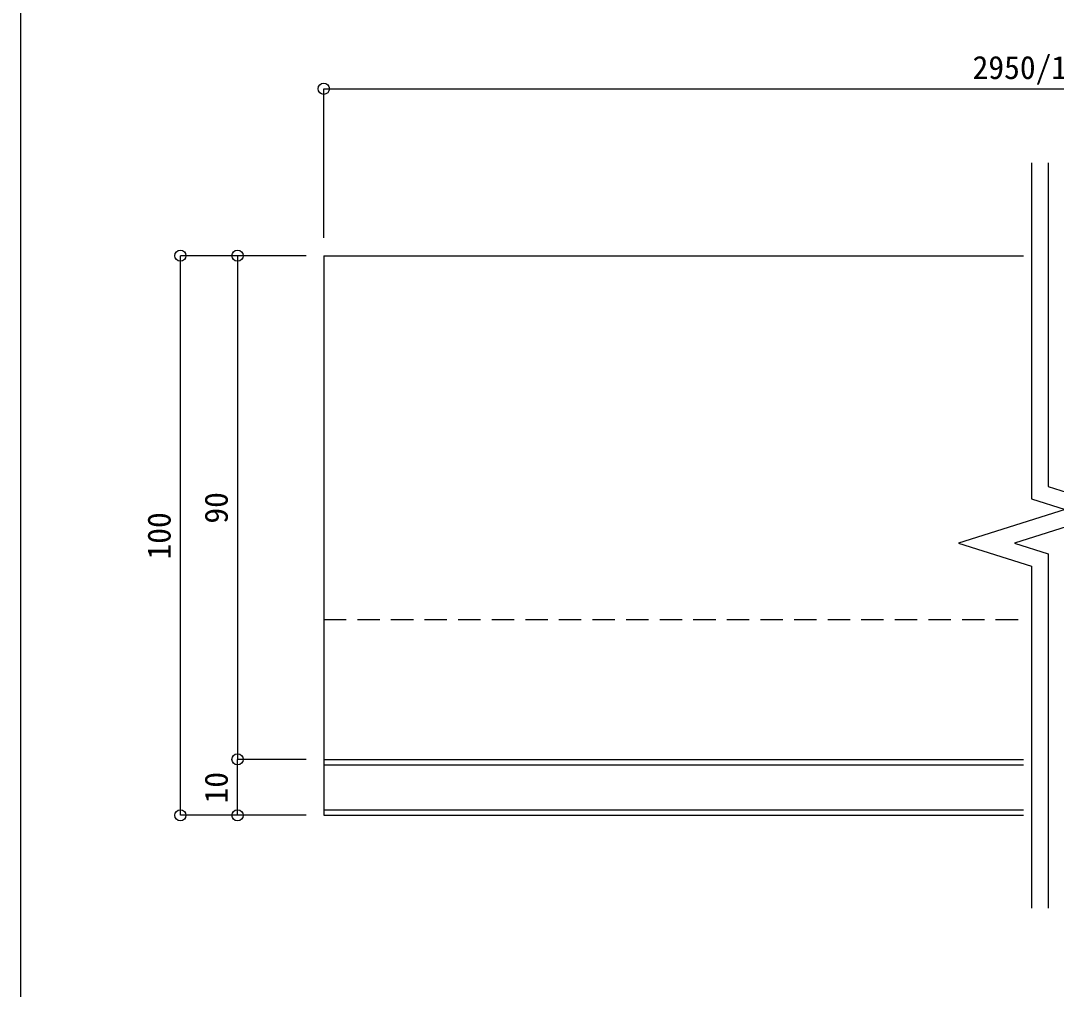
# Model space of a CAD drawing. Units: millimetres, scale not verified. Extents: x -420 to 420, y -298 to 298.
# Drawn here: x -395 to -210, y -113.4 to 59.7 of the extents above; entities that cross this region are included whole.
import ezdxf
from ezdxf.enums import TextEntityAlignment as Align

# ---------------------------------------------------------------- set-up
doc = ezdxf.new("R2010")
doc.units = ezdxf.units.MM
doc.header["$LTSCALE"] = 2
doc.linetypes.add('DASHED2', pattern=[3, 2, -1])
for name, color, linetype in [('0-0', 7, 'Continuous'), ('1-0', 7, 'Continuous'), ('2-0', 4, 'Continuous')]:
    doc.layers.add(name, color=color, linetype=linetype)
doc.styles.add('ＭＳ ゴシック', font='')
doc.styles.get('ＭＳ ゴシック').set_extended_font_data('MS Gothic')

msp = doc.modelspace()

# ---------------------------------------------------------------- linework, layer by layer
at = {"layer": '0-0', "color": 2}
msp.add_line((-395, -275), (-395, 275), dxfattribs=at)
at = {"layer": '1-0'}
for p, q in [((-214.48, 34.285), (-214.48, -25.739)), ((-211.48, 34.285), (-211.48, -23.538)), ((-340.868, 17.711), (-340.868, -82.289)), ((-340.868, 17.711), (-215.868, 17.711)), ((-211.48, -23.538), (-198.461, -27.638)), ((-214.48, -25.739), (-208.448, -27.638)), ((-208.448, -27.638), (-227.498, -33.638)), ((-198.461, -27.638), (-217.511, -33.638)), ((-227.498, -33.638), (-214.48, -37.739)), ((-217.511, -33.638), (-211.48, -35.538)), ((-211.48, -35.538), (-211.48, -98.862)), ((-214.48, -37.739), (-214.48, -98.862)), ((-340.868, -72.289), (-215.868, -72.289)), ((-340.868, -73.289), (-215.868, -73.289)), ((-340.868, -81.289), (-215.868, -81.289)), ((-340.868, -82.289), (-215.868, -82.289))]:
    msp.add_line(p, q, dxfattribs=at)
at = {"layer": '1-0', "linetype": 'DASHED2'}
msp.add_line((-340.868, -47.289), (-215.868, -47.289), dxfattribs=at)
at = {"layer": '2-0'}
for p, q in [((-340.868, 20.886), (-340.868, 47.54)), ((-340.868, 47.54), (-83.592, 47.54)), ((-344.043, 17.711), (-366.482, 17.711)), ((-366.482, -82.289), (-366.482, 17.711)), ((-344.043, 17.711), (-356.278, 17.711)), ((-356.278, 17.711), (-356.278, -72.289)), ((-344.043, -72.289), (-356.278, -72.289)), ((-356.278, -82.289), (-356.278, -72.289)), ((-344.043, -72.289), (-356.278, -72.289)), ((-344.043, -82.289), (-366.482, -82.289)), ((-344.043, -82.289), (-356.278, -82.289))]:
    msp.add_line(p, q, dxfattribs=at)
for centre in [(-340.868, 47.54), (-366.482, 17.711), (-356.278, 17.711), (-356.278, -72.289), (-356.278, -72.289), (-366.482, -82.289), (-356.278, -82.289)]:
    msp.add_circle(centre, 1, dxfattribs=at)

# ---------------------------------------------------------------- texts
at = {"layer": '2-0', "style": 'ＭＳ ゴシック'}
msp.add_text('2950/1950', height=4.138, dxfattribs=at).set_placement((-224.986, 48.04), align=Align.BOTTOM_LEFT)
for s, p in [('90', (-356.778, -30.167)), ('100', (-366.982, -36.578)), ('10', (-356.778, -80.167))]:
    msp.add_text(s, height=4.138, rotation=90, dxfattribs=at).set_placement(p, align=Align.BOTTOM_LEFT)

doc.saveas('drawing.dxf')
